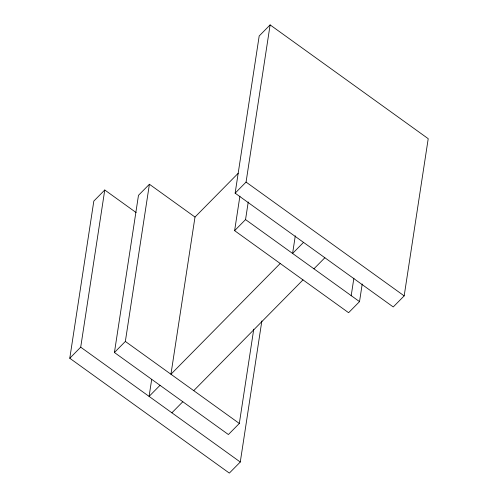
<?xml version="1.0" encoding="UTF-8"?>
<svg xmlns="http://www.w3.org/2000/svg" width="498" height="498" viewBox="0 0 498 498"><rect width="100%" height="100%" fill="white"/><g stroke="black" fill="none" stroke-linecap="round" stroke-linejoin="round"><path stroke-width="0.75" d="M261.861 320.942L240.273 462.026L229.341 473.1L69.782 358.255L93.829 201.068L104.761 189.993L136.128 212.571M69.782 358.255L80.707 347.181L104.761 189.993M253.762 329.153L239.326 423.462L228.401 434.542L114.428 352.509L138.481 195.322L149.406 184.248L194.998 217.06L170.945 374.247L280.206 263.486M114.428 352.509L125.353 341.435L149.406 184.248M151.672 379.532L149.089 396.396L160.02 385.321M235.137 193.162L259.19 35.974L270.115 24.9L428.218 138.693L404.171 295.88L393.239 306.955L235.137 193.162L246.062 182.087L270.115 24.9M362.22 283.991L359.519 301.626L348.594 312.7L234.62 230.667L239.899 196.168M234.62 230.667L245.545 219.593L248.247 201.958M295.295 235.822L292.594 253.457L303.519 242.383M351.177 295.837L353.873 278.201M194.998 217.06L238.156 173.31M171.885 412.805L182.81 401.73M193.741 390.65L303.002 279.888M313.933 268.814L324.858 257.74M246.062 182.087L404.171 295.88M245.545 219.593L359.519 301.626M125.353 341.435L239.326 423.462M80.707 347.181L240.273 462.026"/></g></svg>
